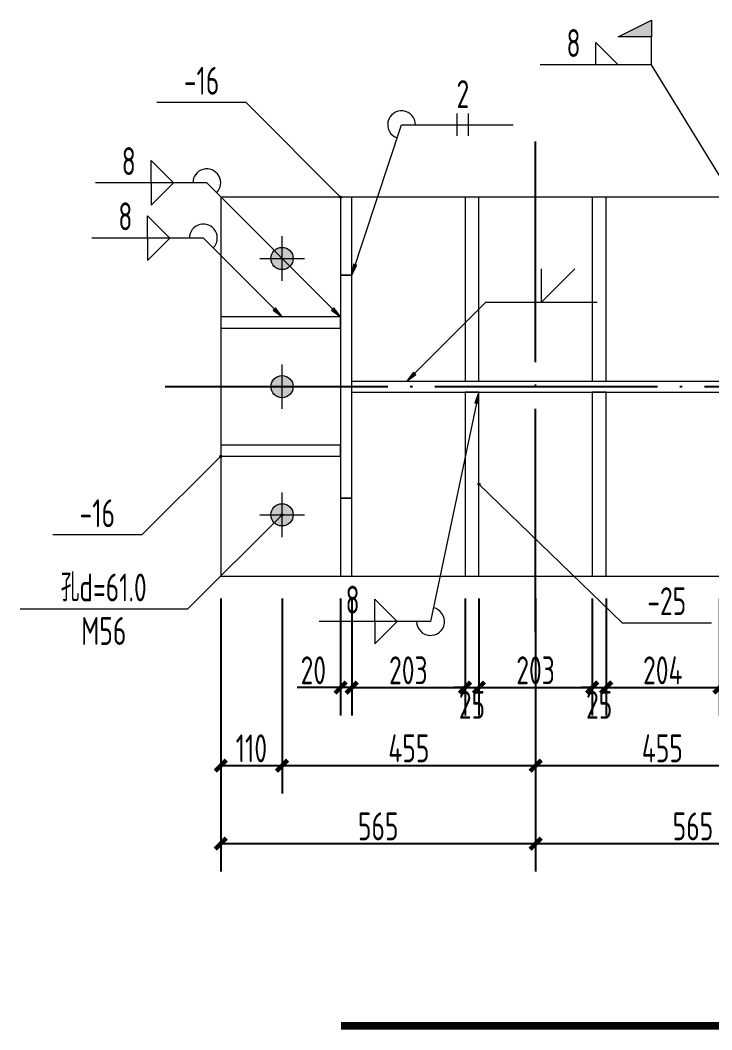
# Model space of a CAD drawing. Extents: x 95752 to 843522, y -411933 to 75567.
# Drawn here: x 235113 to 241320, y 28587 to 37646 of the extents above; entities that cross this region are included whole.
import ezdxf
from ezdxf.enums import TextEntityAlignment as Align

# ---------------------------------------------------------------- set-up
doc = ezdxf.new("R2010")
doc.units = 0
doc.header["$LTSCALE"] = 1000
doc.header["$MEASUREMENT"] = 0
doc.linetypes.add('DOTE', pattern=[2.42, 2, -0.2, 0.02, -0.2])
for name, color, linetype, lineweight in [('10', 7, 'Continuous', 18), ('20', 2, 'Continuous', 20), ('尺寸标注', 9, 'Continuous', 18), ('焊缝标注', 9, 'Continuous', 18), ('螺栓孔标注', 9, 'Continuous', 18), ('钢板标注', 9, 'Continuous', 18)]:
    doc.layers.add(name, color=color, linetype=linetype, lineweight=lineweight)
doc.layers.add('DIM_SYMB', color=3, linetype='Continuous')
doc.layers.add('DOTE', color=1, linetype='Continuous')
doc.styles.add('FromPkpm', font='Pkpmeng', dxfattribs={"width": 0.7, "bigfont": 'Pkpmchn'})
doc.dimstyles.new('Pkpm_1.00', dxfattribs={"dimtxt": 250, "dimasz": 100, "dimexe": 250, "dimexo": 0.0625, "dimgap": 30, "dimtad": 1, "dimdec": 0, "dimrnd": 5, "dimzin": 0, "dimdsep": 46, "dimtxsty": 'FromPkpm', "dimblk1": 'ARCHTICK', "dimblk2": 'ARCHTICK', "dimsah": 1, "dimcen": 0.09, "dimadec": 0, "dimazin": 0, "dimtfac": 1, "dimtdec": 0, "dimtix": 1, "dimtmove": 2, "dimatfit": 1, "dimfxl": 1, "dimtolj": 1, "dimtzin": 0, "dimarcsym": 0})

# ---------------------------------------------------------------- blocks, each defined once
blk = doc.blocks.new('_ArchTick')
at = {"color": 0, "linetype": 'ByBlock', "const_width": 0.4}
blk.add_lwpolyline([(-0.5, -0.5), (0.5, 0.5)], dxfattribs=at)
blk = doc.blocks.new('*D271')
at = {"layer": 'Defpoints', "color": 0, "linetype": 'Continuous', "transparency": 16777216}
for p in [(237988.2, 32657.7), (238088.2, 32657.7), (238088.2, 31657.7)]:
    blk.add_point(p, dxfattribs=at)
at = {"layer": '尺寸标注', "color": 0, "linetype": 'Continuous', "lineweight": -2, "transparency": 16777216}
for p, q in [((237988.2, 32457.7), (237988.2, 31407.7)), ((238088.2, 32457.7), (238088.2, 31407.7)), ((237988.2, 31657.7), (237599.3, 31657.7)), ((238088.2, 31657.7), (237988.2, 31657.7))]:
    blk.add_line(p, q, dxfattribs=at)
at = {"layer": '尺寸标注', "color": 0, "linetype": 'Continuous', "lineweight": -2, "transparency": 16777216, "xscale": 100, "yscale": 100, "zscale": 100, "rotation": 180}
blk.add_blockref('_ArchTick', (237988.2, 31657.7), dxfattribs=at)
at = {"layer": '尺寸标注', "color": 0, "linetype": 'Continuous', "lineweight": -2, "transparency": 16777216, "xscale": 100, "yscale": 100, "zscale": 100}
blk.add_blockref('_ArchTick', (238088.2, 31657.7), dxfattribs=at)
at = {"layer": '尺寸标注', "color": 0, "linetype": 'Continuous', "lineweight": 18, "transparency": 16777216, "insert": (237743.7, 31812.7), "char_height": 250, "attachment_point": 5, "style": 'FromPkpm'}
blk.add_mtext('\\A1;20', dxfattribs=at)
blk = doc.blocks.new('*D272')
at = {"layer": 'Defpoints', "color": 0, "linetype": 'Continuous', "transparency": 16777216}
for p in [(238088.2, 32657.7), (239104.8, 32657.7), (239104.8, 31657.7)]:
    blk.add_point(p, dxfattribs=at)
at = {"layer": '尺寸标注', "color": 0, "linetype": 'Continuous', "lineweight": -2, "transparency": 16777216}
for p, q in [((238088.2, 32457.7), (238088.2, 31407.7)), ((239104.8, 32457.7), (239104.8, 31407.7)), ((238088.2, 31657.7), (239104.8, 31657.7))]:
    blk.add_line(p, q, dxfattribs=at)
at = {"layer": '尺寸标注', "color": 0, "linetype": 'Continuous', "lineweight": -2, "transparency": 16777216, "xscale": 100, "yscale": 100, "zscale": 100, "rotation": 180}
blk.add_blockref('_ArchTick', (238088.2, 31657.7), dxfattribs=at)
at = {"layer": '尺寸标注', "color": 0, "linetype": 'Continuous', "lineweight": -2, "transparency": 16777216, "xscale": 100, "yscale": 100, "zscale": 100}
blk.add_blockref('_ArchTick', (239104.8, 31657.7), dxfattribs=at)
at = {"layer": '尺寸标注', "color": 0, "linetype": 'Continuous', "lineweight": 18, "transparency": 16777216, "insert": (238596.5, 31812.7), "char_height": 250, "attachment_point": 5, "style": 'FromPkpm'}
blk.add_mtext('\\A1;203', dxfattribs=at)
blk = doc.blocks.new('*D273')
at = {"layer": 'Defpoints', "color": 0, "linetype": 'Continuous', "transparency": 16777216}
for p in [(239104.8, 32657.7), (239229.8, 32657.7), (239229.8, 31657.7)]:
    blk.add_point(p, dxfattribs=at)
at = {"layer": '尺寸标注', "color": 0, "linetype": 'Continuous', "lineweight": -2, "transparency": 16777216}
for p, q in [((239104.8, 32457.7), (239104.8, 31407.7)), ((239229.8, 32457.7), (239229.8, 31407.7)), ((239104.8, 31657.7), (239004.8, 31657.7)), ((239104.8, 31657.7), (239229.8, 31657.7)), ((239229.8, 31657.7), (239329.8, 31657.7))]:
    blk.add_line(p, q, dxfattribs=at)
at = {"layer": '尺寸标注', "color": 0, "linetype": 'Continuous', "lineweight": -2, "transparency": 16777216, "xscale": 100, "yscale": 100, "zscale": 100}
blk.add_blockref('_ArchTick', (239104.8, 31657.7), dxfattribs=at)
at = {"layer": '尺寸标注', "color": 0, "linetype": 'Continuous', "lineweight": -2, "transparency": 16777216, "xscale": 100, "yscale": 100, "zscale": 100, "rotation": 180}
blk.add_blockref('_ArchTick', (239229.8, 31657.7), dxfattribs=at)
at = {"layer": '尺寸标注', "color": 0, "linetype": 'Continuous', "lineweight": 18, "transparency": 16777216, "insert": (239167.3, 31502.7), "char_height": 250, "attachment_point": 5, "style": 'FromPkpm'}
blk.add_mtext('\\A1;25', dxfattribs=at)
blk = doc.blocks.new('*D274')
at = {"layer": 'Defpoints', "color": 0, "linetype": 'Continuous', "transparency": 16777216}
for p in [(239229.8, 32657.7), (240246.5, 32657.7), (240246.5, 31657.7)]:
    blk.add_point(p, dxfattribs=at)
at = {"layer": '尺寸标注', "color": 0, "linetype": 'Continuous', "lineweight": -2, "transparency": 16777216}
for p, q in [((239229.8, 32457.7), (239229.8, 31407.7)), ((240246.5, 32457.7), (240246.5, 31407.7)), ((239229.8, 31657.7), (240246.5, 31657.7))]:
    blk.add_line(p, q, dxfattribs=at)
at = {"layer": '尺寸标注', "color": 0, "linetype": 'Continuous', "lineweight": -2, "transparency": 16777216, "xscale": 100, "yscale": 100, "zscale": 100, "rotation": 180}
blk.add_blockref('_ArchTick', (239229.8, 31657.7), dxfattribs=at)
at = {"layer": '尺寸标注', "color": 0, "linetype": 'Continuous', "lineweight": -2, "transparency": 16777216, "xscale": 100, "yscale": 100, "zscale": 100}
blk.add_blockref('_ArchTick', (240246.5, 31657.7), dxfattribs=at)
at = {"layer": '尺寸标注', "color": 0, "linetype": 'Continuous', "lineweight": 18, "transparency": 16777216, "insert": (239738.2, 31812.7), "char_height": 250, "attachment_point": 5, "style": 'FromPkpm'}
blk.add_mtext('\\A1;203', dxfattribs=at)
blk = doc.blocks.new('*D275')
at = {"layer": 'Defpoints', "color": 0, "linetype": 'Continuous', "transparency": 16777216}
for p in [(240246.5, 32657.7), (240371.5, 32657.7), (240371.5, 31657.7)]:
    blk.add_point(p, dxfattribs=at)
at = {"layer": '尺寸标注', "color": 0, "linetype": 'Continuous', "lineweight": -2, "transparency": 16777216}
for p, q in [((240246.5, 32457.7), (240246.5, 31407.7)), ((240371.5, 32457.7), (240371.5, 31407.7)), ((240246.5, 31657.7), (240146.5, 31657.7)), ((240246.5, 31657.7), (240371.5, 31657.7)), ((240371.5, 31657.7), (240471.5, 31657.7))]:
    blk.add_line(p, q, dxfattribs=at)
at = {"layer": '尺寸标注', "color": 0, "linetype": 'Continuous', "lineweight": -2, "transparency": 16777216, "xscale": 100, "yscale": 100, "zscale": 100}
blk.add_blockref('_ArchTick', (240246.5, 31657.7), dxfattribs=at)
at = {"layer": '尺寸标注', "color": 0, "linetype": 'Continuous', "lineweight": -2, "transparency": 16777216, "xscale": 100, "yscale": 100, "zscale": 100, "rotation": 180}
blk.add_blockref('_ArchTick', (240371.5, 31657.7), dxfattribs=at)
at = {"layer": '尺寸标注', "color": 0, "linetype": 'Continuous', "lineweight": 18, "transparency": 16777216, "insert": (240309, 31502.7), "char_height": 250, "attachment_point": 5, "style": 'FromPkpm'}
blk.add_mtext('\\A1;25', dxfattribs=at)
blk = doc.blocks.new('*D276')
at = {"layer": 'Defpoints', "color": 0, "linetype": 'Continuous', "transparency": 16777216}
for p in [(240371.5, 32657.7), (241388.2, 32657.7), (241388.2, 31657.7)]:
    blk.add_point(p, dxfattribs=at)
at = {"layer": '尺寸标注', "color": 0, "linetype": 'Continuous', "lineweight": -2, "transparency": 16777216}
for p, q in [((240371.5, 32457.7), (240371.5, 31407.7)), ((241388.2, 32457.7), (241388.2, 31407.7)), ((240371.5, 31657.7), (241388.2, 31657.7))]:
    blk.add_line(p, q, dxfattribs=at)
at = {"layer": '尺寸标注', "color": 0, "linetype": 'Continuous', "lineweight": -2, "transparency": 16777216, "xscale": 100, "yscale": 100, "zscale": 100, "rotation": 180}
blk.add_blockref('_ArchTick', (240371.5, 31657.7), dxfattribs=at)
at = {"layer": '尺寸标注', "color": 0, "linetype": 'Continuous', "lineweight": -2, "transparency": 16777216, "xscale": 100, "yscale": 100, "zscale": 100}
blk.add_blockref('_ArchTick', (241388.2, 31657.7), dxfattribs=at)
at = {"layer": '尺寸标注', "color": 0, "linetype": 'Continuous', "lineweight": 18, "transparency": 16777216, "insert": (240879.8, 31812.7), "char_height": 250, "attachment_point": 5, "style": 'FromPkpm'}
blk.add_mtext('\\A1;204', dxfattribs=at)
blk = doc.blocks.new('*D278')
at = {"layer": 'Defpoints', "color": 0, "linetype": 'Continuous', "transparency": 16777216}
for p in [(236913.2, 32657.7), (237463.2, 32657.7), (237463.2, 30957.7)]:
    blk.add_point(p, dxfattribs=at)
at = {"layer": '尺寸标注', "color": 0, "linetype": 'Continuous', "lineweight": -2, "transparency": 16777216}
for p, q in [((236913.2, 32457.7), (236913.2, 30707.7)), ((237463.2, 32457.7), (237463.2, 30707.7)), ((236913.2, 30957.7), (237463.2, 30957.7))]:
    blk.add_line(p, q, dxfattribs=at)
at = {"layer": '尺寸标注', "color": 0, "linetype": 'Continuous', "lineweight": -2, "transparency": 16777216, "xscale": 100, "yscale": 100, "zscale": 100, "rotation": 180}
blk.add_blockref('_ArchTick', (236913.2, 30957.7), dxfattribs=at)
at = {"layer": '尺寸标注', "color": 0, "linetype": 'Continuous', "lineweight": -2, "transparency": 16777216, "xscale": 100, "yscale": 100, "zscale": 100}
blk.add_blockref('_ArchTick', (237463.2, 30957.7), dxfattribs=at)
at = {"layer": '尺寸标注', "color": 0, "linetype": 'Continuous', "lineweight": 18, "transparency": 16777216, "insert": (237188.2, 31112.7), "char_height": 250, "attachment_point": 5, "style": 'FromPkpm'}
blk.add_mtext('\\A1;110', dxfattribs=at)
blk = doc.blocks.new('*D279')
at = {"layer": 'Defpoints', "color": 0, "linetype": 'Continuous', "transparency": 16777216}
for p in [(237463.2, 32657.7), (239738.2, 32657.7), (239738.2, 30957.7)]:
    blk.add_point(p, dxfattribs=at)
at = {"layer": '尺寸标注', "color": 0, "linetype": 'Continuous', "lineweight": -2, "transparency": 16777216}
for p, q in [((237463.2, 32457.7), (237463.2, 30707.7)), ((239738.2, 32457.7), (239738.2, 30707.7)), ((237463.2, 30957.7), (239738.2, 30957.7))]:
    blk.add_line(p, q, dxfattribs=at)
at = {"layer": '尺寸标注', "color": 0, "linetype": 'Continuous', "lineweight": -2, "transparency": 16777216, "xscale": 100, "yscale": 100, "zscale": 100, "rotation": 180}
blk.add_blockref('_ArchTick', (237463.2, 30957.7), dxfattribs=at)
at = {"layer": '尺寸标注', "color": 0, "linetype": 'Continuous', "lineweight": -2, "transparency": 16777216, "xscale": 100, "yscale": 100, "zscale": 100}
blk.add_blockref('_ArchTick', (239738.2, 30957.7), dxfattribs=at)
at = {"layer": '尺寸标注', "color": 0, "linetype": 'Continuous', "lineweight": 18, "transparency": 16777216, "insert": (238600.7, 31112.7), "char_height": 250, "attachment_point": 5, "style": 'FromPkpm'}
blk.add_mtext('\\A1;455', dxfattribs=at)
blk = doc.blocks.new('*D280')
at = {"layer": 'Defpoints', "color": 0, "linetype": 'Continuous', "transparency": 16777216}
for p in [(239738.2, 32657.7), (242013.2, 32657.7), (242013.2, 30957.7)]:
    blk.add_point(p, dxfattribs=at)
at = {"layer": '尺寸标注', "color": 0, "linetype": 'Continuous', "lineweight": -2, "transparency": 16777216}
for p, q in [((239738.2, 32457.7), (239738.2, 30707.7)), ((242013.2, 32457.7), (242013.2, 30707.7)), ((239738.2, 30957.7), (242013.2, 30957.7))]:
    blk.add_line(p, q, dxfattribs=at)
at = {"layer": '尺寸标注', "color": 0, "linetype": 'Continuous', "lineweight": -2, "transparency": 16777216, "xscale": 100, "yscale": 100, "zscale": 100, "rotation": 180}
blk.add_blockref('_ArchTick', (239738.2, 30957.7), dxfattribs=at)
at = {"layer": '尺寸标注', "color": 0, "linetype": 'Continuous', "lineweight": -2, "transparency": 16777216, "xscale": 100, "yscale": 100, "zscale": 100}
blk.add_blockref('_ArchTick', (242013.2, 30957.7), dxfattribs=at)
at = {"layer": '尺寸标注', "color": 0, "linetype": 'Continuous', "lineweight": 18, "transparency": 16777216, "insert": (240875.7, 31112.7), "char_height": 250, "attachment_point": 5, "style": 'FromPkpm'}
blk.add_mtext('\\A1;455', dxfattribs=at)
blk = doc.blocks.new('*D282')
at = {"layer": 'Defpoints', "color": 0, "linetype": 'Continuous', "transparency": 16777216}
for p in [(236913.2, 32657.7), (239738.2, 32657.7), (239738.2, 30257.7)]:
    blk.add_point(p, dxfattribs=at)
at = {"layer": '尺寸标注', "color": 0, "linetype": 'Continuous', "lineweight": -2, "transparency": 16777216}
for p, q in [((236913.2, 32457.7), (236913.2, 30007.7)), ((239738.2, 32457.7), (239738.2, 30007.7)), ((236913.2, 30257.7), (239738.2, 30257.7))]:
    blk.add_line(p, q, dxfattribs=at)
at = {"layer": '尺寸标注', "color": 0, "linetype": 'Continuous', "lineweight": -2, "transparency": 16777216, "xscale": 100, "yscale": 100, "zscale": 100, "rotation": 180}
blk.add_blockref('_ArchTick', (236913.2, 30257.7), dxfattribs=at)
at = {"layer": '尺寸标注', "color": 0, "linetype": 'Continuous', "lineweight": -2, "transparency": 16777216, "xscale": 100, "yscale": 100, "zscale": 100}
blk.add_blockref('_ArchTick', (239738.2, 30257.7), dxfattribs=at)
at = {"layer": '尺寸标注', "color": 0, "linetype": 'Continuous', "lineweight": 18, "transparency": 16777216, "insert": (238325.7, 30412.7), "char_height": 250, "attachment_point": 5, "style": 'FromPkpm'}
blk.add_mtext('\\A1;565', dxfattribs=at)
blk = doc.blocks.new('*D283')
at = {"layer": 'Defpoints', "color": 0, "linetype": 'Continuous', "transparency": 16777216}
for p in [(239738.2, 32657.7), (242563.2, 32657.7), (242563.2, 30257.7)]:
    blk.add_point(p, dxfattribs=at)
at = {"layer": '尺寸标注', "color": 0, "linetype": 'Continuous', "lineweight": -2, "transparency": 16777216}
for p, q in [((239738.2, 32457.7), (239738.2, 30007.7)), ((242563.2, 32457.7), (242563.2, 30007.7)), ((239738.2, 30257.7), (242563.2, 30257.7))]:
    blk.add_line(p, q, dxfattribs=at)
at = {"layer": '尺寸标注', "color": 0, "linetype": 'Continuous', "lineweight": -2, "transparency": 16777216, "xscale": 100, "yscale": 100, "zscale": 100, "rotation": 180}
blk.add_blockref('_ArchTick', (239738.2, 30257.7), dxfattribs=at)
at = {"layer": '尺寸标注', "color": 0, "linetype": 'Continuous', "lineweight": -2, "transparency": 16777216, "xscale": 100, "yscale": 100, "zscale": 100}
blk.add_blockref('_ArchTick', (242563.2, 30257.7), dxfattribs=at)
at = {"layer": '尺寸标注', "color": 0, "linetype": 'Continuous', "lineweight": 18, "transparency": 16777216, "insert": (241150.7, 30412.7), "char_height": 250, "attachment_point": 5, "style": 'FromPkpm'}
blk.add_mtext('\\A1;565', dxfattribs=at)

msp = doc.modelspace()

# ---------------------------------------------------------------- hatches: boundary and pattern name
at = {"layer": '10'}
h = msp.add_hatch(color=1, dxfattribs=at)
edge = h.paths.add_edge_path()
edge.add_arc((237463.2, 35507.7), 100, 0, 360)
h = msp.add_hatch(color=1, dxfattribs=at)
edge = h.paths.add_edge_path()
edge.add_arc((237463.2, 34357.7), 100, 0, 360)
h = msp.add_hatch(color=1, dxfattribs=at)
edge = h.paths.add_edge_path()
edge.add_arc((237463.2, 33207.7), 100, 0, 360)
at = {"layer": '焊缝标注'}
for points in [[(240778.6, 37495.7), (240478.6, 37495.7), (240778.6, 37645.7)], [(238088.2, 35357.7), (238133.9, 35447.8), (238105.4, 35457.3)], [(237463.2, 34982.7), (237403.2, 35064), (237381.9, 35042.9)], [(237988.2, 34982.7), (237928.2, 35064), (237906.9, 35042.9)], [(238583.2, 34407.7), (238664.5, 34467.7), (238643.3, 34488.9)], [(239229.8, 34307.7), (239194.5, 34212.9), (239223.9, 34206.7)]]:
    msp.add_hatch(color=0, dxfattribs=at).paths.add_polyline_path(points)
at = {"layer": '螺栓孔标注'}
h = msp.add_hatch(color=0, dxfattribs=at)
edge = h.paths.add_edge_path()
edge.add_arc((237463.2, 33207.7), 10, 0, 360)
at = {"layer": '钢板标注'}
h = msp.add_hatch(color=0, dxfattribs=at)
edge = h.paths.add_edge_path()
edge.add_arc((237988.2, 36057.7), 10, 0, 360)
h = msp.add_hatch(color=0, dxfattribs=at)
edge = h.paths.add_edge_path()
edge.add_arc((236913.2, 33732.7), 10, 0, 360)
h = msp.add_hatch(color=0, dxfattribs=at)
edge = h.paths.add_edge_path()
edge.add_arc((239229.8, 33482.7), 10, 0, 360)

# ---------------------------------------------------------------- linework, layer by layer
at = {"layer": '10', "ltscale": 100}
for p, q in [((237463.2, 35307.7), (237463.2, 35707.7)), ((237263.2, 35507.7), (237663.2, 35507.7)), ((237463.2, 34157.7), (237463.2, 34557.7)), ((237263.2, 34357.7), (237663.2, 34357.7)), ((237463.2, 33007.7), (237463.2, 33407.7)), ((237263.2, 33207.7), (237663.2, 33207.7))]:
    msp.add_line(p, q, dxfattribs=at)
at = {"layer": '10', "color": 3, "ltscale": 100}
for points in [[(238088.2, 35357.7), (237988.2, 35357.7)], [(237988.2, 35357.7), (237988.2, 33357.7)], [(238088.2, 33357.7), (238088.2, 35357.7)], [(238088.2, 34407.7), (241388.2, 34407.7)], [(238088.2, 34307.7), (241388.2, 34307.7)], [(237988.2, 33357.7), (238088.2, 33357.7)]]:
    msp.add_lwpolyline(points, dxfattribs=at)
at = {"layer": '10', "color": 1, "ltscale": 100}
for centre in [(237463.2, 35507.7), (237463.2, 34357.7), (237463.2, 33207.7)]:
    msp.add_circle(centre, 100, dxfattribs=at)
at = {"layer": '20', "ltscale": 100}
for points in [[(242563.2, 36057.7), (236913.2, 36057.7)], [(236913.2, 36057.7), (236913.2, 32657.7)], [(238088.2, 36057.7), (237988.2, 36057.7)], [(237988.2, 36057.7), (237988.2, 35357.7)], [(238088.2, 35357.7), (238088.2, 36057.7)], [(239229.8, 36057.7), (239104.8, 36057.7)], [(239104.8, 36057.7), (239104.8, 34407.7)], [(239229.8, 34407.7), (239229.8, 36057.7)], [(240371.5, 36057.7), (240246.5, 36057.7)], [(240246.5, 36057.7), (240246.5, 34407.7)], [(240371.5, 34407.7), (240371.5, 36057.7)], [(237988.2, 35357.7), (238088.2, 35357.7)], [(237988.2, 34982.7), (236913.2, 34982.7)], [(236913.2, 34982.7), (236913.2, 34882.7)], [(237988.2, 34882.7), (237988.2, 34982.7)], [(236913.2, 34882.7), (237988.2, 34882.7)], [(239104.8, 34407.7), (239229.8, 34407.7)], [(240246.5, 34407.7), (240371.5, 34407.7)], [(239229.8, 34307.7), (239104.8, 34307.7)], [(239104.8, 34307.7), (239104.8, 32657.7)], [(239229.8, 32657.7), (239229.8, 34307.7)], [(240371.5, 34307.7), (240246.5, 34307.7)], [(240246.5, 34307.7), (240246.5, 32657.7)], [(240371.5, 32657.7), (240371.5, 34307.7)], [(237988.2, 33832.7), (236913.2, 33832.7)], [(236913.2, 33832.7), (236913.2, 33732.7)], [(237988.2, 33732.7), (237988.2, 33832.7)], [(236913.2, 33732.7), (237988.2, 33732.7)], [(238088.2, 33357.7), (237988.2, 33357.7)], [(237988.2, 33357.7), (237988.2, 32657.7)], [(238088.2, 32657.7), (238088.2, 33357.7)], [(236913.2, 32657.7), (242563.2, 32657.7)], [(237988.2, 32657.7), (238088.2, 32657.7)], [(239104.8, 32657.7), (239229.8, 32657.7)], [(240246.5, 32657.7), (240371.5, 32657.7)]]:
    msp.add_lwpolyline(points, dxfattribs=at)
at = {"layer": 'DIM_SYMB', "const_width": 70}
msp.add_lwpolyline([(237992.5, 28622.2), (241646.5, 28622.2)], dxfattribs=at)
at = {"layer": 'DOTE', "linetype": 'DOTE'}
for p, q in [((239738.2, 32157.7), (239738.2, 36557.7)), ((236413.2, 34357.7), (243063.2, 34357.7))]:
    msp.add_line(p, q, dxfattribs=at)
at = {"layer": '焊缝标注', "color": 0, "ltscale": 100}
for p, q in [((240478.6, 37245.7), (240278.6, 37445.7)), ((240278.6, 37245.7), (240278.6, 37445.7)), ((240778.6, 37245.7), (240778.6, 37495.7)), ((240778.6, 37245.7), (239778.6, 37245.7)), ((239035.8, 36607.8), (239035.8, 36807.8)), ((239135.8, 36607.8), (239135.8, 36807.8)), ((238535.8, 36707.8), (239535.8, 36707.8)), ((236487.5, 36186.2), (236287.5, 36386.2)), ((236287.5, 36186.2), (236287.5, 36386.2)), ((236787.5, 36186.2), (235787.5, 36186.2)), ((236487.5, 36186.2), (236287.5, 35986.2)), ((236287.5, 36186.2), (236287.5, 35986.2)), ((236456.9, 35690.6), (236256.9, 35890.6)), ((236256.9, 35690.6), (236256.9, 35890.6)), ((236756.9, 35690.6), (235756.9, 35690.6)), ((236456.9, 35690.6), (236256.9, 35490.6)), ((236256.9, 35690.6), (236256.9, 35490.6)), ((239790.6, 35114.5), (239790.6, 35414.5)), ((239790.6, 35114.5), (240090.6, 35414.5)), ((239290.6, 35114.5), (240290.6, 35114.5)), ((238495.9, 32251), (238295.9, 32451)), ((238295.9, 32251), (238295.9, 32451)), ((238795.9, 32251), (237795.9, 32251)), ((238495.9, 32251), (238295.9, 32051)), ((238295.9, 32251), (238295.9, 32051))]:
    msp.add_line(p, q, dxfattribs=at)
at = {"layer": '焊缝标注', "color": 0, "lineweight": 18, "ltscale": 100}
for p, q in [((241575.7, 35945.2), (240778.6, 37245.7)), ((238088.2, 35357.7), (238535.8, 36707.8)), ((237988.2, 34982.7), (236787.5, 36186.2)), ((237463.2, 34982.7), (236756.9, 35690.6)), ((238583.2, 34407.7), (239290.6, 35114.5)), ((239229.8, 34307.7), (238795.9, 32251))]:
    msp.add_line(p, q, dxfattribs=at)
at = {"layer": '焊缝标注', "color": 0, "linetype": 'Continuous'}
for points in [[(240778.6, 37495.7), (240478.6, 37495.7), (240778.6, 37645.7)], [(238088.2, 35357.7), (238133.9, 35447.8), (238105.4, 35457.3)], [(237463.2, 34982.7), (237403.2, 35064), (237381.9, 35042.9)], [(237988.2, 34982.7), (237928.2, 35064), (237906.9, 35042.9)], [(238583.2, 34407.7), (238664.5, 34467.7), (238643.3, 34488.9)], [(239229.8, 34307.7), (239194.5, 34212.9), (239223.9, 34206.7)]]:
    msp.add_lwpolyline(points, close=True, dxfattribs=at)
at = {"layer": '焊缝标注', "color": 0, "ltscale": 100}
for centre, start, end in [((238535.8, 36707.8), 0, 251.65764), ((236787.5, 36186.2), 314.93155, 180), ((236756.9, 35690.6), 314.93155, 180), ((238795.9, 32251), 180, 78.0862)]:
    msp.add_arc(centre, 125, start, end, dxfattribs=at)
at = {"layer": '螺栓孔标注', "color": 0, "ltscale": 100}
for p, q in [((237463.2, 33207.7), (236613, 32360.8)), ((236613, 32360.8), (235113, 32360.8))]:
    msp.add_line(p, q, dxfattribs=at)
msp.add_circle((237463.2, 33207.7), 10, dxfattribs=at)
at = {"layer": '钢板标注', "color": 0, "ltscale": 100}
for p, q in [((237140.7, 36907.2), (236340.7, 36907.2)), ((237988.2, 36057.7), (237140.7, 36907.2)), ((236913.2, 33732.7), (236204.7, 33027)), ((239229.8, 33482.7), (240515.5, 32238.1)), ((236204.7, 33027), (235404.7, 33027)), ((240515.5, 32238.1), (241315.5, 32238.1))]:
    msp.add_line(p, q, dxfattribs=at)
for centre in [(237988.2, 36057.7), (236913.2, 33732.7), (239229.8, 33482.7)]:
    msp.add_circle(centre, 10, dxfattribs=at)

# ---------------------------------------------------------------- texts
at = {"layer": '焊缝标注', "color": 0, "style": 'FromPkpm', "width": 0.7}
for s, p in [('8', (240078.6, 37315.7)), ('2', (239085.8, 36857.8)), ('8', (236087.5, 36256.2)), ('8', (236056.9, 35760.6)), ('8', (238095.9, 32321))]:
    msp.add_text(s, height=250, dxfattribs=at).set_placement(p, align=Align.CENTER)
at = {"layer": '螺栓孔标注', "color": 0, "style": 'FromPkpm', "width": 0.7}
msp.add_text('孔d=61.0', height=250, dxfattribs=at).set_placement((235863, 32430.8), align=Align.CENTER)
msp.add_text('M56', height=250, dxfattribs=at).set_placement((235863, 32290.8), align=Align.TOP_CENTER)
at = {"layer": '钢板标注', "color": 0, "style": 'FromPkpm', "width": 0.7}
for s, p in [('-16', (236740.7, 36977.2)), ('-16', (235804.7, 33097)), ('-25', (240915.5, 32308.1))]:
    msp.add_text(s, height=250, dxfattribs=at).set_placement(p, align=Align.CENTER)

# ---------------------------------------------------------------- dimensions: what is measured, and where the dimension line sits
at = {"layer": '尺寸标注', "color": 0, "linetype": 'Continuous', "lineweight": 18}
for base, p1, p2, text, override, picture, middle in [((237463.2, 30957.7), (236913.2, 32657.7), (237463.2, 32657.7), '110', {"dimexo": 200, "dimtad": 1, "dimjust": 0, "dimtih": 0, "dimtoh": 0, "dimtix": 1, "dimtmove": 0, "dimatfit": 3}, '*D278', (237188.2, 31112.7)), ((239738.2, 30257.7), (236913.2, 32657.7), (239738.2, 32657.7), '565', {"dimexo": 200, "dimtad": 1, "dimjust": 0, "dimtih": 0, "dimtoh": 0, "dimtix": 1, "dimtmove": 0, "dimatfit": 3}, '*D282', (238325.7, 30412.7)), ((239738.2, 30957.7), (237463.2, 32657.7), (239738.2, 32657.7), '455', {"dimexo": 200, "dimtad": 1, "dimjust": 0, "dimtih": 0, "dimtoh": 0, "dimtix": 1, "dimtmove": 0, "dimatfit": 3}, '*D279', (238600.7, 31112.7)), ((238088.2, 31657.7), (237988.2, 32657.7), (238088.2, 32657.7), '20', {"dimexo": 200, "dimtad": 1, "dimjust": 1, "dimtih": 0, "dimtoh": 0, "dimtix": 0, "dimtmove": 0, "dimatfit": 3}, '*D271', (237743.7, 31812.7)), ((239104.8, 31657.7), (238088.2, 32657.7), (239104.8, 32657.7), '203', {"dimexo": 200, "dimtad": 1, "dimjust": 0, "dimtih": 0, "dimtoh": 0, "dimtix": 1, "dimtmove": 0, "dimatfit": 3}, '*D272', (238596.5, 31812.7)), ((239229.8, 31657.7), (239104.8, 32657.7), (239229.8, 32657.7), '25', {"dimexo": 200, "dimtad": 2, "dimjust": 0, "dimtih": 0, "dimtoh": 0, "dimtix": 1, "dimtmove": 0, "dimatfit": 3}, '*D273', (239167.3, 31502.7)), ((240246.5, 31657.7), (239229.8, 32657.7), (240246.5, 32657.7), '203', {"dimexo": 200, "dimtad": 1, "dimjust": 0, "dimtih": 0, "dimtoh": 0, "dimtix": 1, "dimtmove": 0, "dimatfit": 3}, '*D274', (239738.2, 31812.7)), ((242013.2, 30957.7), (239738.2, 32657.7), (242013.2, 32657.7), '455', {"dimexo": 200, "dimtad": 1, "dimjust": 0, "dimtih": 0, "dimtoh": 0, "dimtix": 1, "dimtmove": 0, "dimatfit": 3}, '*D280', (240875.7, 31112.7)), ((242563.2, 30257.7), (239738.2, 32657.7), (242563.2, 32657.7), '565', {"dimexo": 200, "dimtad": 1, "dimjust": 0, "dimtih": 0, "dimtoh": 0, "dimtix": 1, "dimtmove": 0, "dimatfit": 3}, '*D283', (241150.7, 30412.7)), ((240371.5, 31657.7), (240246.5, 32657.7), (240371.5, 32657.7), '25', {"dimexo": 200, "dimtad": 2, "dimjust": 0, "dimtih": 0, "dimtoh": 0, "dimtix": 1, "dimtmove": 0, "dimatfit": 3}, '*D275', (240309, 31502.7)), ((241388.2, 31657.7), (240371.5, 32657.7), (241388.2, 32657.7), '204', {"dimexo": 200, "dimtad": 1, "dimjust": 0, "dimtih": 0, "dimtoh": 0, "dimtix": 1, "dimtmove": 0, "dimatfit": 3}, '*D276', (240879.8, 31812.7))]:
    dim = msp.add_linear_dim(base=base, p1=p1, p2=p2, text=text, dimstyle='Pkpm_1.00', override=override, dxfattribs=at)
    dim.commit()
    dim.dimension.update_dxf_attribs({"geometry": picture, "text_midpoint": middle})

doc.saveas('drawing.dxf')
